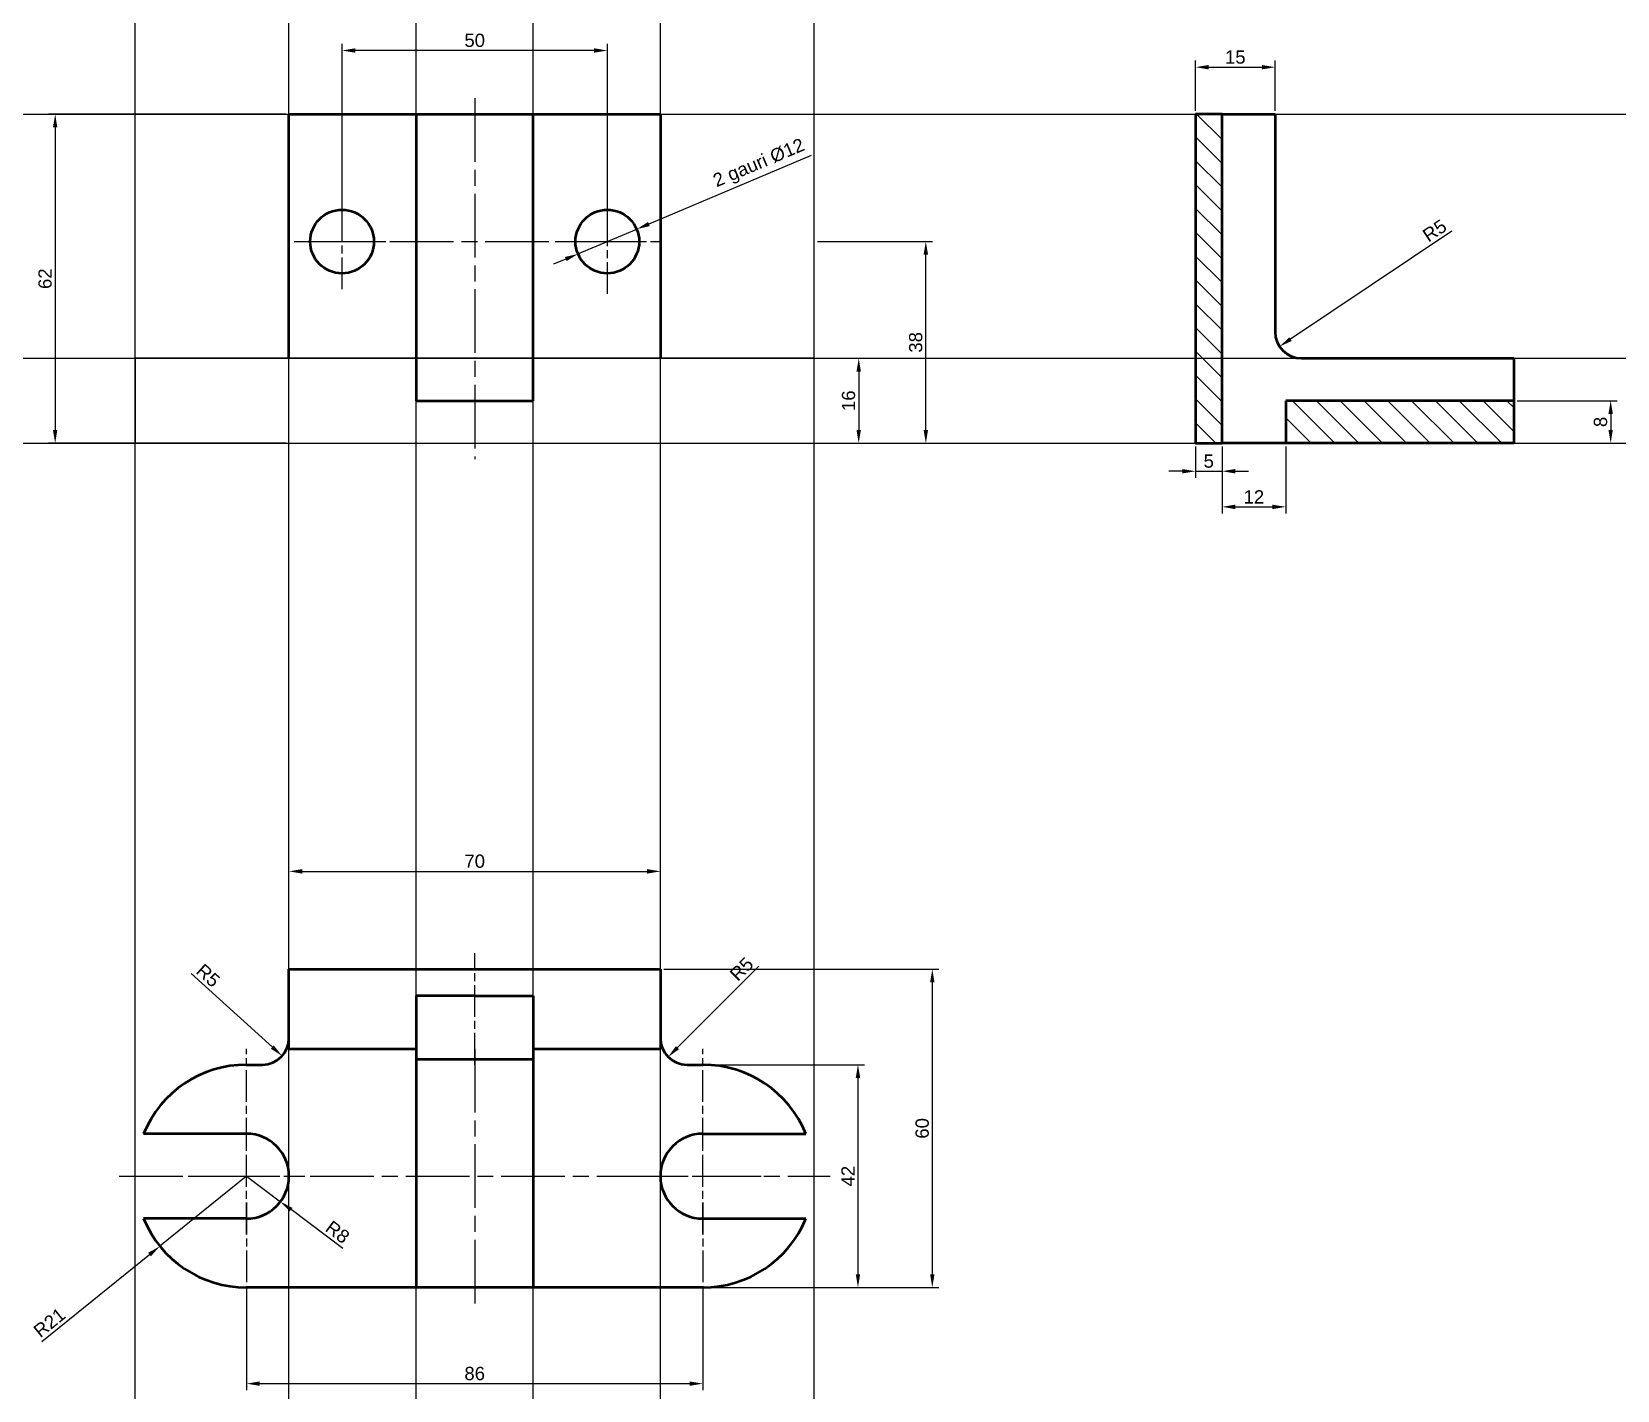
# Model space of a CAD drawing. Header units: millimetres. Extents: x 3231 to 3529, y 898 to 1154.
import ezdxf

# ---------------------------------------------------------------- set-up
doc = ezdxf.new("R2010")
doc.units = ezdxf.units.MM
for name, pattern in [('AM_ISO08W050', [18, 12, -1.5, 3, -1.5]), ('AM_ISO08W050x2', [9, 6, -0.75, 1.5, -0.75]), ('Amconstr', [9999, 9999, 0])]:
    doc.linetypes.add(name, pattern=pattern)
for name, color, linetype, lineweight in [('AM_0', 7, 'Continuous', 50), ('AM_5', 3, 'Continuous', 25), ('AM_7', 4, 'AM_ISO08W050', 25), ('AM_8', 1, 'Continuous', 25), ('AM_CL', 1, 'Amconstr', 25)]:
    doc.layers.add(name, color=color, linetype=linetype, lineweight=lineweight)
doc.styles.get("Standard").update_dxf_attribs({"font": 'arial.ttf'})
doc.dimstyles.new('ISO-25$0', dxfattribs={"dimtxt": 2.5, "dimasz": 2.5, "dimexe": 1.25, "dimexo": 0.625, "dimtad": 1, "dimtxsty": 'Standard', "dimcen": 2.5, "dimadec": 0, "dimazin": 0, "dimtfac": 1, "dimtmove": 0, "dimatfit": 3, "dimfxl": 1, "dimarcsym": 0})
doc.dimstyles.new('ISO-25$3', dxfattribs={"dimtxt": 2.5, "dimasz": 2.5, "dimexe": 1.25, "dimexo": 0.625, "dimtad": 1, "dimtxsty": 'Standard', "dimcen": 2.5, "dimadec": 0, "dimazin": 0, "dimtfac": 1, "dimtmove": 0, "dimatfit": 3, "dimfxl": 1, "dimarcsym": 0})
doc.dimstyles.new('ISO-25$4', dxfattribs={"dimtxt": 2.5, "dimasz": 2.5, "dimexe": 1.25, "dimexo": 0.625, "dimtad": 1, "dimtxsty": 'Standard', "dimcen": 2.5, "dimadec": 0, "dimazin": 0, "dimtfac": 1, "dimtmove": 0, "dimatfit": 3, "dimfxl": 1, "dimarcsym": 0})

# ---------------------------------------------------------------- blocks, each defined once
blk = doc.blocks.new('*D3')
at = {"layer": 'AM_5', "color": 0, "lineweight": -2, "transparency": 16777216}
blk.add_line((3367.54, 978.28), (3352.24, 962.95), dxfattribs=at)
at = {"layer": 'AM_5', "color": 0, "transparency": 16777216}
blk.add_solid([(3351.95, 963.24), (3352.54, 962.65), (3350.48, 961.18)], dxfattribs=at)
at = {"layer": 'Defpoints', "color": 0, "transparency": 16777216}
for p in [(3354.01, 964.72), (3350.48, 961.18)]:
    blk.add_point(p, dxfattribs=at)
at = {"layer": 'AM_5', "color": 0, "transparency": 16777216, "insert": (3364.32, 977.74), "char_height": 2.5, "attachment_point": 5, "rotation": 45.0604}
blk.add_mtext('R5', dxfattribs=at)
blk = doc.blocks.new('*D4')
at = {"layer": 'AM_5', "color": 0, "lineweight": -2, "transparency": 16777216}
blk.add_line((3260.54, 976.89), (3275.87, 963.04), dxfattribs=at)
at = {"layer": 'AM_5', "color": 0, "transparency": 16777216}
blk.add_solid([(3276.14, 963.35), (3275.59, 962.73), (3277.72, 961.37)], dxfattribs=at)
at = {"layer": 'Defpoints', "color": 0, "transparency": 16777216}
for p in [(3274.01, 964.72), (3277.72, 961.37)]:
    blk.add_point(p, dxfattribs=at)
at = {"layer": 'AM_5', "color": 0, "transparency": 16777216, "insert": (3263.78, 976.52), "char_height": 2.5, "attachment_point": 5, "rotation": 317.91}
blk.add_mtext('R5', dxfattribs=at)
blk = doc.blocks.new('*D5')
at = {"layer": 'AM_5', "color": 0, "lineweight": -2, "transparency": 16777216}
blk.add_line((3498.2, 1116.79), (3467.79, 1096.45), dxfattribs=at)
at = {"layer": 'AM_5', "color": 0, "transparency": 16777216}
blk.add_solid([(3467.56, 1096.79), (3468.02, 1096.1), (3465.71, 1095.06)], dxfattribs=at)
at = {"layer": 'Defpoints', "color": 0, "transparency": 16777216}
for p in [(3469.87, 1097.84), (3465.71, 1095.06)]:
    blk.add_point(p, dxfattribs=at)
at = {"layer": 'AM_5', "color": 0, "transparency": 16777216, "insert": (3494.94, 1116.89), "char_height": 2.5, "attachment_point": 5, "rotation": 33.7819}
blk.add_mtext('R5', dxfattribs=at)
blk = doc.blocks.new('*D6')
at = {"layer": 'AM_5', "color": 0, "lineweight": -2, "transparency": 16777216}
for p, q in [((3289.01, 1115.46), (3289.01, 1152.09)), ((3336.51, 1150.84), (3291.51, 1150.84)), ((3339.01, 1115.46), (3339.01, 1152.09))]:
    blk.add_line(p, q, dxfattribs=at)
at = {"layer": 'AM_5', "color": 0, "transparency": 16777216}
for points in [[(3291.51, 1151.25), (3291.51, 1150.42), (3289.01, 1150.84)], [(3336.51, 1151.25), (3336.51, 1150.42), (3339.01, 1150.84)]]:
    blk.add_solid(points, dxfattribs=at)
at = {"layer": 'Defpoints', "color": 0, "transparency": 16777216}
for p in [(3289.01, 1150.84), (3289.01, 1114.84), (3339.01, 1114.84)]:
    blk.add_point(p, dxfattribs=at)
at = {"layer": 'AM_5', "color": 0, "transparency": 16777216, "insert": (3314.01, 1152.74), "char_height": 2.5, "attachment_point": 5}
blk.add_mtext('50', dxfattribs=at)
blk = doc.blocks.new('*D7')
at = {"layer": 'AM_5', "color": 0, "lineweight": -2, "transparency": 16777216}
for p, q in [((3377.41, 1131.03), (3346.84, 1118.14)), ((3333.48, 1112.5), (3344.54, 1117.17)), ((3331.18, 1111.53), (3328.87, 1110.56))]:
    blk.add_line(p, q, dxfattribs=at)
at = {"layer": 'AM_5', "color": 0, "transparency": 16777216}
for points in [[(3346.68, 1118.52), (3347, 1117.75), (3344.54, 1117.17)], [(3331.02, 1111.92), (3331.34, 1111.15), (3333.48, 1112.5)]]:
    blk.add_solid(points, dxfattribs=at)
at = {"layer": 'Defpoints', "color": 0, "transparency": 16777216}
for p in [(3344.54, 1117.17), (3333.48, 1112.5)]:
    blk.add_point(p, dxfattribs=at)
at = {"layer": 'AM_5', "color": 0, "transparency": 16777216, "insert": (3367.67, 1129.4), "char_height": 2.5, "attachment_point": 5, "rotation": 22.8616}
blk.add_mtext('2 gauri %%C12', dxfattribs=at)
blk = doc.blocks.new('*D8')
at = {"layer": 'AM_5', "color": 0, "lineweight": -2, "transparency": 16777216}
for p, q in [((3378.64, 1114.84), (3400.29, 1114.84)), ((3399.04, 1079.34), (3399.04, 1112.34)), ((3378.64, 1076.84), (3400.29, 1076.84))]:
    blk.add_line(p, q, dxfattribs=at)
at = {"layer": 'AM_5', "color": 0, "transparency": 16777216}
for points in [[(3398.62, 1112.34), (3399.46, 1112.34), (3399.04, 1114.84)], [(3398.62, 1079.34), (3399.46, 1079.34), (3399.04, 1076.84)]]:
    blk.add_solid(points, dxfattribs=at)
at = {"layer": 'Defpoints', "color": 0, "transparency": 16777216}
for p in [(3378.01, 1114.84), (3399.04, 1114.84), (3378.01, 1076.84)]:
    blk.add_point(p, dxfattribs=at)
at = {"layer": 'AM_5', "color": 0, "transparency": 16777216, "insert": (3397.14, 1095.84), "char_height": 2.5, "attachment_point": 5, "rotation": 90}
blk.add_mtext('38', dxfattribs=at)
blk = doc.blocks.new('*D9')
at = {"layer": 'AM_5', "color": 0, "lineweight": -2, "transparency": 16777216}
for p, q in [((3378.64, 1092.84), (3387.64, 1092.84)), ((3386.39, 1090.34), (3386.39, 1079.34)), ((3378.64, 1076.84), (3387.64, 1076.84))]:
    blk.add_line(p, q, dxfattribs=at)
at = {"layer": 'AM_5', "color": 0, "transparency": 16777216}
for points in [[(3385.97, 1090.34), (3386.8, 1090.34), (3386.39, 1092.84)], [(3385.97, 1079.34), (3386.8, 1079.34), (3386.39, 1076.84)]]:
    blk.add_solid(points, dxfattribs=at)
at = {"layer": 'Defpoints', "color": 0, "transparency": 16777216}
for p in [(3378.01, 1092.84), (3378.01, 1076.84), (3386.39, 1076.84)]:
    blk.add_point(p, dxfattribs=at)
at = {"layer": 'AM_5', "color": 0, "transparency": 16777216, "insert": (3384.48, 1084.84), "char_height": 2.5, "attachment_point": 5, "rotation": 90}
blk.add_mtext('16', dxfattribs=at)
blk = doc.blocks.new('*D10')
at = {"layer": 'AM_5', "color": 0, "lineweight": -2, "transparency": 16777216}
for p, q in [((3278.39, 1138.84), (3233.69, 1138.84)), ((3234.94, 1136.34), (3234.94, 1079.34)), ((3278.39, 1076.84), (3233.69, 1076.84))]:
    blk.add_line(p, q, dxfattribs=at)
at = {"layer": 'AM_5', "color": 0, "transparency": 16777216}
for points in [[(3234.52, 1136.34), (3235.35, 1136.34), (3234.94, 1138.84)], [(3234.52, 1079.34), (3235.35, 1079.34), (3234.94, 1076.84)]]:
    blk.add_solid(points, dxfattribs=at)
at = {"layer": 'Defpoints', "color": 0, "transparency": 16777216}
for p in [(3279.01, 1138.84), (3234.94, 1076.84), (3279.01, 1076.84)]:
    blk.add_point(p, dxfattribs=at)
at = {"layer": 'AM_5', "color": 0, "transparency": 16777216, "insert": (3233.04, 1107.84), "char_height": 2.5, "attachment_point": 5, "rotation": 90}
blk.add_mtext('62', dxfattribs=at)
blk = doc.blocks.new('*D11')
at = {"layer": 'AM_5', "color": 0, "lineweight": -2, "transparency": 16777216}
for p, q in [((3279.01, 978.34), (3279.01, 997.4)), ((3281.51, 996.15), (3346.51, 996.15)), ((3349.01, 978.34), (3349.01, 997.4))]:
    blk.add_line(p, q, dxfattribs=at)
at = {"layer": 'AM_5', "color": 0, "transparency": 16777216}
for points in [[(3281.51, 996.57), (3281.51, 995.73), (3279.01, 996.15)], [(3346.51, 996.57), (3346.51, 995.73), (3349.01, 996.15)]]:
    blk.add_solid(points, dxfattribs=at)
at = {"layer": 'Defpoints', "color": 0, "transparency": 16777216}
for p in [(3349.01, 996.15), (3279.01, 977.72), (3349.01, 977.72)]:
    blk.add_point(p, dxfattribs=at)
at = {"layer": 'AM_5', "color": 0, "transparency": 16777216, "insert": (3314.01, 998.05), "char_height": 2.5, "attachment_point": 5}
blk.add_mtext('70', dxfattribs=at)
blk = doc.blocks.new('*D12')
at = {"layer": 'AM_5', "color": 0, "lineweight": -2, "transparency": 16777216}
for p, q in [((3349.64, 977.72), (3401.51, 977.72)), ((3400.26, 975.22), (3400.26, 920.22)), ((3349.64, 917.72), (3401.51, 917.72))]:
    blk.add_line(p, q, dxfattribs=at)
at = {"layer": 'AM_5', "color": 0, "transparency": 16777216}
for points in [[(3399.85, 975.22), (3400.68, 975.22), (3400.26, 977.72)], [(3399.85, 920.22), (3400.68, 920.22), (3400.26, 917.72)]]:
    blk.add_solid(points, dxfattribs=at)
at = {"layer": 'Defpoints', "color": 0, "transparency": 16777216}
for p in [(3349.01, 977.72), (3349.01, 917.72), (3400.26, 917.72)]:
    blk.add_point(p, dxfattribs=at)
at = {"layer": 'AM_5', "color": 0, "transparency": 16777216, "insert": (3398.36, 947.72), "char_height": 2.5, "attachment_point": 5, "rotation": 90}
blk.add_mtext('60', dxfattribs=at)
blk = doc.blocks.new('*D13')
at = {"layer": 'AM_5', "color": 0, "lineweight": -2, "transparency": 16777216}
for p, q in [((3354.64, 959.72), (3387.5, 959.72)), ((3386.25, 957.22), (3386.25, 920.22)), ((3354.64, 917.72), (3387.5, 917.72))]:
    blk.add_line(p, q, dxfattribs=at)
at = {"layer": 'AM_5', "color": 0, "transparency": 16777216}
for points in [[(3385.83, 957.22), (3386.67, 957.22), (3386.25, 959.72)], [(3385.83, 920.22), (3386.67, 920.22), (3386.25, 917.72)]]:
    blk.add_solid(points, dxfattribs=at)
at = {"layer": 'Defpoints', "color": 0, "transparency": 16777216}
for p in [(3354.01, 959.72), (3354.01, 917.72), (3386.25, 917.72)]:
    blk.add_point(p, dxfattribs=at)
at = {"layer": 'AM_5', "color": 0, "transparency": 16777216, "insert": (3384.37, 938.72), "char_height": 2.5, "attachment_point": 5, "rotation": 90}
blk.add_mtext('42', dxfattribs=at)
blk = doc.blocks.new('*D14')
at = {"layer": 'AM_5', "color": 0, "lineweight": -2, "transparency": 16777216}
for p, q in [((3271.01, 917.09), (3271.01, 898.36)), ((3357.01, 917.09), (3357.01, 898.36)), ((3273.51, 899.61), (3354.51, 899.61))]:
    blk.add_line(p, q, dxfattribs=at)
at = {"layer": 'AM_5', "color": 0, "transparency": 16777216}
for points in [[(3273.51, 900.03), (3273.51, 899.2), (3271.01, 899.61)], [(3354.51, 900.03), (3354.51, 899.2), (3357.01, 899.61)]]:
    blk.add_solid(points, dxfattribs=at)
at = {"layer": 'Defpoints', "color": 0, "transparency": 16777216}
for p in [(3271.01, 917.72), (3357.01, 917.72), (3357.01, 899.61)]:
    blk.add_point(p, dxfattribs=at)
at = {"layer": 'AM_5', "color": 0, "transparency": 16777216, "insert": (3314.01, 901.51), "char_height": 2.5, "attachment_point": 5}
blk.add_mtext('86', dxfattribs=at)
blk = doc.blocks.new('*D15')
at = {"layer": 'AM_5', "color": 0, "lineweight": -2, "transparency": 16777216}
for p, q in [((3271.01, 938.72), (3277.4, 933.9)), ((3289.14, 925.06), (3279.4, 932.4))]:
    blk.add_line(p, q, dxfattribs=at)
at = {"layer": 'AM_5', "color": 0, "transparency": 16777216}
blk.add_solid([(3279.65, 932.73), (3279.14, 932.07), (3277.4, 933.9)], dxfattribs=at)
at = {"layer": 'Defpoints', "color": 0, "transparency": 16777216}
for p in [(3271.01, 938.72), (3277.4, 933.9)]:
    blk.add_point(p, dxfattribs=at)
at = {"layer": 'AM_5', "color": 0, "transparency": 16777216, "insert": (3288.17, 928.17), "char_height": 2.5, "attachment_point": 5, "rotation": 322.9968}
blk.add_mtext('R8', dxfattribs=at)
blk = doc.blocks.new('*D16')
at = {"layer": 'AM_5', "color": 0, "lineweight": -2, "transparency": 16777216}
for p, q in [((3271.01, 938.72), (3254.68, 925.52)), ((3232.42, 907.54), (3252.73, 923.95))]:
    blk.add_line(p, q, dxfattribs=at)
at = {"layer": 'AM_5', "color": 0, "transparency": 16777216}
blk.add_solid([(3252.47, 924.27), (3252.99, 923.62), (3254.68, 925.52)], dxfattribs=at)
at = {"layer": 'Defpoints', "color": 0, "transparency": 16777216}
for p in [(3271.01, 938.72), (3254.68, 925.52)]:
    blk.add_point(p, dxfattribs=at)
at = {"layer": 'AM_5', "color": 0, "transparency": 16777216, "insert": (3233.86, 911.12), "char_height": 2.5, "attachment_point": 5, "rotation": 38.9417}
blk.add_mtext('R21', dxfattribs=at)
blk = doc.blocks.new('*D17')
at = {"layer": 'AM_5', "color": 0, "lineweight": -2, "transparency": 16777216}
for p, q in [((3449.87, 1139.46), (3449.87, 1148.94)), ((3452.37, 1147.69), (3462.37, 1147.69)), ((3464.87, 1139.46), (3464.87, 1148.94))]:
    blk.add_line(p, q, dxfattribs=at)
at = {"layer": 'AM_5', "color": 0, "transparency": 16777216}
for points in [[(3452.37, 1148.11), (3452.37, 1147.28), (3449.87, 1147.69)], [(3462.37, 1148.11), (3462.37, 1147.28), (3464.87, 1147.69)]]:
    blk.add_solid(points, dxfattribs=at)
at = {"layer": 'Defpoints', "color": 0, "transparency": 16777216}
for p in [(3464.87, 1147.69), (3449.87, 1138.84), (3464.87, 1138.84)]:
    blk.add_point(p, dxfattribs=at)
at = {"layer": 'AM_5', "color": 0, "transparency": 16777216, "insert": (3457.37, 1149.59), "char_height": 2.5, "attachment_point": 5}
blk.add_mtext('15', dxfattribs=at)
blk = doc.blocks.new('*D18')
at = {"layer": 'AM_5', "color": 0, "lineweight": -2, "transparency": 16777216}
for p, q in [((3449.87, 1076.21), (3449.87, 1070.3)), ((3454.87, 1076.21), (3454.87, 1070.3)), ((3447.37, 1071.55), (3444.87, 1071.55)), ((3449.87, 1071.55), (3454.87, 1071.55)), ((3457.37, 1071.55), (3459.87, 1071.55))]:
    blk.add_line(p, q, dxfattribs=at)
at = {"layer": 'AM_5', "color": 0, "transparency": 16777216}
for points in [[(3447.37, 1071.97), (3447.37, 1071.14), (3449.87, 1071.55)], [(3457.37, 1071.97), (3457.37, 1071.14), (3454.87, 1071.55)]]:
    blk.add_solid(points, dxfattribs=at)
at = {"layer": 'Defpoints', "color": 0, "transparency": 16777216}
for p in [(3449.87, 1076.84), (3454.87, 1076.84), (3454.87, 1071.55)]:
    blk.add_point(p, dxfattribs=at)
at = {"layer": 'AM_5', "color": 0, "transparency": 16777216, "insert": (3452.37, 1073.45), "char_height": 2.5, "attachment_point": 5}
blk.add_mtext('5', dxfattribs=at)
blk = doc.blocks.new('*D19')
at = {"layer": 'AM_5', "color": 0, "lineweight": -2, "transparency": 16777216}
for p, q in [((3454.87, 1076.21), (3454.87, 1063.59)), ((3466.87, 1076.21), (3466.87, 1063.59)), ((3457.37, 1064.84), (3464.37, 1064.84))]:
    blk.add_line(p, q, dxfattribs=at)
at = {"layer": 'AM_5', "color": 0, "transparency": 16777216}
for points in [[(3457.37, 1065.25), (3457.37, 1064.42), (3454.87, 1064.84)], [(3464.37, 1065.25), (3464.37, 1064.42), (3466.87, 1064.84)]]:
    blk.add_solid(points, dxfattribs=at)
at = {"layer": 'Defpoints', "color": 0, "transparency": 16777216}
for p in [(3454.87, 1076.84), (3466.87, 1076.84), (3466.87, 1064.84)]:
    blk.add_point(p, dxfattribs=at)
at = {"layer": 'AM_5', "color": 0, "transparency": 16777216, "insert": (3460.87, 1066.72), "char_height": 2.5, "attachment_point": 5}
blk.add_mtext('12', dxfattribs=at)
blk = doc.blocks.new('*D20')
at = {"layer": 'AM_5', "color": 0, "lineweight": -2, "transparency": 16777216}
for p, q in [((3510.49, 1084.84), (3529.37, 1084.84)), ((3528.12, 1082.34), (3528.12, 1079.34)), ((3510.49, 1076.84), (3529.37, 1076.84))]:
    blk.add_line(p, q, dxfattribs=at)
at = {"layer": 'AM_5', "color": 0, "transparency": 16777216}
for points in [[(3527.7, 1082.34), (3528.53, 1082.34), (3528.12, 1084.84)], [(3527.7, 1079.34), (3528.53, 1079.34), (3528.12, 1076.84)]]:
    blk.add_solid(points, dxfattribs=at)
at = {"layer": 'Defpoints', "color": 0, "transparency": 16777216}
for p in [(3509.87, 1084.84), (3509.87, 1076.84), (3528.12, 1076.84)]:
    blk.add_point(p, dxfattribs=at)
at = {"layer": 'AM_5', "color": 0, "transparency": 16777216, "insert": (3526.21, 1080.84), "char_height": 2.5, "attachment_point": 5, "rotation": 90}
blk.add_mtext('8', dxfattribs=at)

msp = doc.modelspace()

# ---------------------------------------------------------------- hatches: boundary and pattern name
at = {"layer": 'AM_8'}
h = msp.add_hatch(dxfattribs=at)
h.set_pattern_fill('ANSI31', color=256, angle=90)
h.paths.add_polyline_path([(3454.866, 1138.835), (3449.866, 1138.835), (3449.866, 1092.835), (3454.866, 1092.835)])
h.paths.add_polyline_path([(3454.866, 1092.835), (3449.866, 1092.835), (3449.866, 1076.835), (3454.866, 1076.835)])
h.paths.add_polyline_path([(3509.866, 1084.835), (3466.866, 1084.835), (3466.866, 1076.835), (3509.866, 1076.835)])

# ---------------------------------------------------------------- linework, layer by layer
for p, q in [((3378.01, 1092.835), (3250.01, 1092.835)), ((3250.01, 1092.835), (3250.01, 1076.835)), ((3378.01, 1076.835), (3378.01, 1092.835)), ((3250.01, 1076.835), (3378.01, 1076.835))]:
    msp.add_line(p, q)
at = {"layer": 'AM_0'}
for p, q in [((3279.01, 1092.835), (3279.01, 1138.835)), ((3279.01, 1138.835), (3349.01, 1138.835)), ((3303.01, 1138.835), (3303.01, 1084.835)), ((3325.01, 1084.835), (3325.01, 1138.835)), ((3349.01, 1138.835), (3349.01, 1092.835)), ((3449.866, 1138.835), (3449.866, 1076.835)), ((3454.866, 1138.835), (3449.866, 1138.835)), ((3454.866, 1076.835), (3454.866, 1138.835)), ((3454.866, 1138.835), (3464.866, 1138.835)), ((3464.866, 1138.835), (3464.866, 1097.835)), ((3469.866, 1092.835), (3509.866, 1092.835)), ((3509.866, 1092.835), (3509.866, 1084.835)), ((3303.01, 1084.835), (3325.01, 1084.835)), ((3509.866, 1084.835), (3466.866, 1084.835)), ((3466.866, 1084.835), (3466.866, 1076.835)), ((3509.866, 1084.835), (3509.866, 1076.835)), ((3449.866, 1076.835), (3454.866, 1076.835)), ((3466.866, 1076.835), (3454.866, 1076.835)), ((3509.866, 1076.835), (3466.866, 1076.835)), ((3279.01, 962.718), (3279.01, 977.718)), ((3279.01, 977.718), (3349.01, 977.718)), ((3349.01, 977.718), (3349.01, 962.718)), ((3314.01, 972.718), (3303.01, 972.718)), ((3303.01, 972.718), (3303.01, 960.718)), ((3314.01, 972.718), (3325.01, 972.718)), ((3325.01, 972.718), (3325.01, 960.718)), ((3279.01, 962.718), (3303.01, 962.718)), ((3325.01, 962.718), (3349.01, 962.718)), ((3325.01, 960.718), (3303.01, 960.718)), ((3303.01, 960.718), (3303.01, 918.718)), ((3325.01, 960.718), (3325.01, 917.718)), ((3271.01, 946.718), (3251.594, 946.718)), ((3357.01, 946.718), (3376.427, 946.718)), ((3271.01, 930.718), (3251.594, 930.718)), ((3357.01, 930.718), (3376.427, 930.718)), ((3303.01, 918.718), (3303.01, 917.718))]:
    msp.add_line(p, q, dxfattribs=at)
for points in [[(3271.01, 959.718), (3274.01, 959.718)], [(3354.01, 959.718), (3357.01, 959.718)], [(3357.01, 917.718), (3271.01, 917.718)]]:
    msp.add_lwpolyline(points, dxfattribs=at)
for centre in [(3289.01, 1114.835), (3339.01, 1114.835)]:
    msp.add_circle(centre, 6, dxfattribs=at)
for centre, radius, start, end in [((3469.866, 1097.835), 5, 180, 270), ((3274.01, 964.718), 5, 270, 0), ((3354.01, 964.718), 5, 180, 270), ((3271.01, 938.718), 21, 90, 157.60731), ((3357.01, 938.718), 21, 22.39269, 90), ((3271.01, 938.718), 8, 270, 90), ((3357.01, 938.718), 8, 90, 270), ((3271.01, 938.718), 21, 202.39269, 270), ((3357.01, 938.718), 21, 270, 337.60731)]:
    msp.add_arc(centre, radius, start, end, dxfattribs=at)
at = {"layer": 'AM_7'}
for p, q in [((3314.01, 1141.835), (3314.01, 1073.835)), ((3280.01, 1114.835), (3348.01, 1114.835)), ((3314.01, 962.718), (3314.01, 914.718)), ((3247.01, 938.718), (3381.01, 938.718))]:
    msp.add_line(p, q, dxfattribs=at)
at = {"layer": 'AM_7', "linetype": 'AM_ISO08W050x2'}
for p, q in [((3289.01, 1105.835), (3289.01, 1123.835)), ((3339.01, 1104.976), (3339.01, 1124.695)), ((3280.01, 1114.835), (3298.01, 1114.835)), ((3329.151, 1114.835), (3348.87, 1114.835)), ((3314.01, 959.718), (3314.01, 980.718)), ((3271.01, 943.718), (3271.01, 962.718)), ((3357.01, 943.718), (3357.01, 962.718)), ((3271.01, 927.718), (3271.01, 949.718)), ((3357.01, 927.718), (3357.01, 949.718)), ((3260.01, 938.718), (3282.01, 938.718)), ((3346.01, 938.718), (3368.01, 938.718)), ((3271.01, 933.718), (3271.01, 914.718)), ((3357.01, 933.718), (3357.01, 914.718))]:
    msp.add_line(p, q, dxfattribs=at)
at = {"layer": 'AM_CL'}
for p, direction in [((3250.01, 1092.835), (0, 1)), ((3279.01, 1115.835), (0, 1)), ((3303.01, 960.718), (0, 1)), ((3325.01, 960.718), (0, 1)), ((3349.01, 1114.835), (0, 1)), ((3378.01, 1092.835), (0, 1)), ((3314.01, 1138.835), (1, 0)), ((3314.01, 1092.835), (1, 0)), ((3314.01, 1076.835), (1, 0))]:
    msp.add_xline(p, direction, dxfattribs=at)

# ---------------------------------------------------------------- dimensions: what is measured, and where the dimension line sits
at = {"layer": 'AM_5'}
for base, p1, p2, picture, middle in [((3289.01, 1150.835), (3339.01, 1114.835), (3289.01, 1114.835), '*D6', (3314.01, 1152.737)), ((3464.866, 1147.693), (3449.866, 1138.835), (3464.866, 1138.835), '*D17', (3457.366, 1149.594)), ((3349.01, 996.149), (3279.01, 977.718), (3349.01, 977.718), '*D11', (3314.01, 998.05))]:
    dim = msp.add_linear_dim(base=base, p1=p1, p2=p2, dimstyle='ISO-25$0', override={"dimpost": ''}, dxfattribs=at)
    dim.commit()
    dim.dimension.update_dxf_attribs({"geometry": picture, "text_midpoint": middle})
for base, p1, p2, angle, picture, middle in [((3234.937, 1076.835), (3279.01, 1138.835), (3279.01, 1076.835), 90, '*D10', (3233.035, 1107.835)), ((3399.041, 1114.835), (3378.01, 1076.835), (3378.01, 1114.835), 90, '*D8', (3397.139, 1095.835)), ((3386.386, 1076.835), (3378.01, 1092.835), (3378.01, 1076.835), 90, '*D9', (3384.485, 1084.835)), ((3528.115, 1076.835), (3509.866, 1084.835), (3509.866, 1076.835), 90, '*D20', (3526.214, 1080.835)), ((3454.866, 1071.554), (3449.866, 1076.835), (3454.866, 1076.835), 0, '*D18', (3452.366, 1073.451)), ((3466.866, 1064.835), (3454.866, 1076.835), (3466.866, 1076.835), 0, '*D19', (3460.866, 1066.716)), ((3400.264, 917.718), (3349.01, 977.718), (3349.01, 917.718), 90, '*D12', (3398.363, 947.718)), ((3386.249, 917.718), (3354.01, 959.718), (3354.01, 917.718), 90, '*D13', (3384.369, 938.718)), ((3357.01, 899.613), (3271.01, 917.718), (3357.01, 917.718), 0, '*D14', (3314.01, 901.514))]:
    dim = msp.add_linear_dim(base=base, p1=p1, p2=p2, angle=angle, dimstyle='ISO-25$0', override={"dimpost": ''}, dxfattribs=at)
    dim.commit()
    dim.dimension.update_dxf_attribs({"geometry": picture, "text_midpoint": middle})
dim = msp.add_diameter_dim_2p(p1=(3333.482, 1112.504), p2=(3344.539, 1117.167), dimstyle='ISO-25$3', override={"dimpost": '2 gauri %%C<>'}, dxfattribs=at)
dim.commit()
dim.dimension.update_dxf_attribs({"geometry": '*D7', "text_midpoint": (3368.56, 1127.295), "dimtype": 163})
for center, mpoint, picture, middle in [((3469.866, 1097.835), (3465.71, 1095.055), '*D5', (3495.995, 1115.315)), ((3354.01, 964.718), (3350.479, 961.179), '*D3', (3365.667, 976.4)), ((3274.01, 964.718), (3277.721, 961.367), '*D4', (3262.504, 975.111)), ((3271.01, 938.718), (3254.677, 925.519), '*D16', (3235.044, 909.654)), ((3271.01, 938.718), (3277.399, 933.903), '*D15', (3287.024, 926.649))]:
    dim = msp.add_radius_dim(center=center, mpoint=mpoint, dimstyle='ISO-25$4', override={"dimpost": ''}, dxfattribs=at)
    dim.commit()
    dim.dimension.update_dxf_attribs({"geometry": picture, "text_midpoint": middle, "dimtype": 164})

doc.saveas('drawing.dxf')
